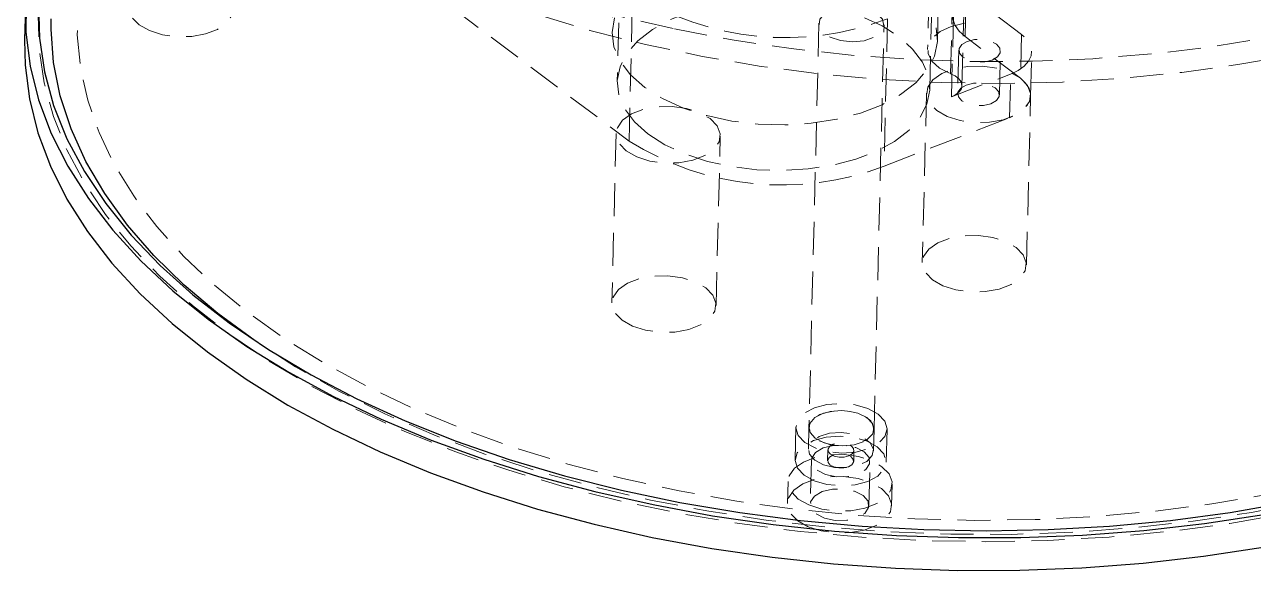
# Model space of a CAD drawing. Header units: millimetres. Extents: x 0 to 420, y 0 to 297.
# Drawn here: x 184.99 to 232.17, y 116.6 to 137.55 of the extents above; entities that cross this region are included whole.
import ezdxf

# ---------------------------------------------------------------- set-up
doc = ezdxf.new("R2010")
doc.units = ezdxf.units.MM
doc.linetypes.add('HIDDEN', pattern=[1.905, 1.27, -0.635])

msp = doc.modelspace()

# ---------------------------------------------------------------- linework, layer by layer
at = {"color": 7, "linetype": 'HIDDEN', "lineweight": 18}
for p, q in [((207.945, 143.329), (207.748, 135.364)), ((219.744, 135.067), (219.942, 143.032)), ((207.685, 142.916), (207.545, 137.256)), ((220.041, 136.947), (220.181, 142.607)), ((221.103, 137.089), (221.243, 142.748)), ((219.759, 140.579), (219.66, 136.596)), ((199.868, 139.351), (208.199, 133.078)), ((220.542, 135.663), (220.64, 139.646)), ((208.199, 133.078), (208.339, 138.737)), ((220.578, 134.773), (220.676, 138.756)), ((220.982, 135.197), (221.081, 139.179)), ((223.267, 137.167), (221.583, 138.435)), ((218.128, 137.772), (217.988, 132.113)), ((215.49, 137.598), (215.106, 122.086)), ((217.605, 122.024), (217.989, 137.536)), ((223.225, 135.49), (221.103, 137.089)), ((223.267, 137.167), (223.225, 135.49)), ((220.86, 136.567), (220.818, 134.89)), ((222.418, 134.85), (222.46, 136.527)), ((223.618, 134.82), (223.659, 136.497)), ((220.578, 134.773), (222.85, 135.651)), ((222.808, 133.974), (222.85, 135.651)), ((219.619, 134.92), (219.458, 128.422)), ((223.457, 128.323), (223.618, 134.82)), ((217.988, 132.113), (222.808, 133.974)), ((207.702, 133.368), (207.541, 126.87)), ((211.54, 126.771), (211.701, 133.269)), ((214.606, 122.099), (214.575, 120.841)), ((215.106, 122.086), (215.085, 121.248)), ((217.584, 121.186), (217.605, 122.024)), ((218.073, 120.754), (218.105, 122.012)), ((215.199, 120.826), (215.158, 119.149)), ((215.835, 121.229), (215.824, 120.81)), ((216.824, 120.785), (216.834, 121.205)), ((217.407, 119.093), (217.449, 120.77)), ((214.304, 120.009), (214.283, 119.17)), ((218.282, 119.071), (218.303, 119.91))]:
    msp.add_line(p, q, dxfattribs=at)
at = {"color": 7, "linetype": 'Continuous', "lineweight": 25}
msp.add_line((185.023, 138.216), (184.991, 136.958), dxfattribs=at)
at = {"color": 7, "linetype": 'HIDDEN', "lineweight": 18, "flags": 128}
for points in [[(232.415, 170.817), (234.583, 170.315), (236.687, 169.734), (238.717, 169.076), (240.664, 168.345), (242.517, 167.544), (244.269, 166.677), (245.911, 165.748), (247.435, 164.762), (248.833, 163.722), (250.1, 162.635), (251.229, 161.506), (252.214, 160.339), (253.052, 159.14), (253.738, 157.915), (254.268, 156.67), (254.641, 155.411), (254.854, 154.143), (254.907, 152.874), (254.799, 151.608), (254.53, 150.352), (254.103, 149.112), (253.519, 147.894), (252.78, 146.703), (251.891, 145.545), (250.855, 144.427), (249.678, 143.352), (248.365, 142.327), (246.923, 141.355), (245.358, 140.443), (243.677, 139.593), (241.889, 138.811), (240.003, 138.099), (238.026, 137.462), (235.969, 136.902), (233.842, 136.422), (231.655, 136.025), (229.417, 135.711), (227.14, 135.483), (224.835, 135.342), (222.512, 135.288), (220.182, 135.322), (217.858, 135.443), (215.549, 135.651), (213.267, 135.945), (211.022, 136.324), (208.826, 136.785), (206.689, 137.327), (204.621, 137.947), (202.631, 138.641), (200.73, 139.408), (198.927, 140.242), (197.229, 141.141), (195.645, 142.099), (194.183, 143.112), (192.85, 144.176), (191.651, 145.285), (190.593, 146.434), (189.681, 147.618), (188.919, 148.83), (188.31, 150.066), (187.859, 151.319), (187.565, 152.583), (187.432, 153.852), (187.46, 155.121), (187.649, 156.382), (187.997, 157.631), (188.503, 158.861), (189.165, 160.066), (189.979, 161.241), (190.942, 162.38), (192.049, 163.477), (193.295, 164.528), (194.673, 165.527), (196.178, 166.469), (197.802, 167.351), (199.537, 168.167), (201.375, 168.915), (203.308, 169.589), (205.326, 170.188), (207.419, 170.709), (209.578, 171.148), (211.792, 171.504), (214.05, 171.775), (216.343, 171.959), (218.658, 172.057), (220.986, 172.067), (223.314, 171.989), (225.632, 171.825), (227.929, 171.573), (230.194, 171.237), (232.415, 170.817)], [(187.888, 158.07), (187.823, 157.847), (187.555, 156.591), (187.447, 155.325), (187.5, 154.056), (187.713, 152.788), (188.086, 151.529), (188.616, 150.284), (189.302, 149.059), (190.139, 147.86), (191.125, 146.693), (192.254, 145.564), (193.521, 144.477), (194.919, 143.437), (196.443, 142.451), (198.085, 141.522), (199.836, 140.655), (201.69, 139.854), (203.636, 139.123), (205.666, 138.466), (207.77, 137.884), (209.938, 137.383)], [(209.938, 137.383), (212.16, 136.962), (214.425, 136.626), (216.721, 136.375), (219.04, 136.21), (221.368, 136.132), (223.695, 136.142), (226.011, 136.24), (228.304, 136.425), (230.562, 136.696), (232.776, 137.051), (234.935, 137.491), (237.028, 138.011), (239.046, 138.61), (240.978, 139.285), (242.817, 140.032), (244.552, 140.848), (246.176, 141.73), (247.681, 142.672), (249.059, 143.671), (250.305, 144.722), (251.412, 145.819), (252.375, 146.958), (253.189, 148.133), (253.851, 149.338), (254.357, 150.568), (254.705, 151.817), (254.894, 153.078), (254.921, 154.347), (254.788, 155.616), (254.621, 156.417)], [(256.47, 135.188), (256.45, 136.15), (256.284, 137.451), (255.96, 138.746), (255.478, 140.029), (254.841, 141.295), (254.052, 142.537), (253.114, 143.75), (252.032, 144.929), (250.809, 146.068), (249.452, 147.163), (247.967, 148.208), (246.361, 149.199), (244.639, 150.132), (242.811, 151.001), (240.885, 151.804), (238.868, 152.537), (236.771, 153.196), (234.601, 153.778), (232.37, 154.282), (230.087, 154.704), (227.762, 155.043), (225.406, 155.297), (223.029, 155.466), (220.641, 155.548), (218.254, 155.542), (215.878, 155.45), (213.523, 155.272), (211.201, 155.007), (208.922, 154.658), (206.695, 154.226), (204.531, 153.713), (202.439, 153.121), (200.429, 152.453), (198.509, 151.712), (196.689, 150.901), (194.976, 150.024), (193.378, 149.084), (191.902, 148.087), (190.556, 147.035), (189.343, 145.935), (188.271, 144.791), (187.344, 143.608), (186.567, 142.391), (185.941, 141.146), (185.471, 139.878), (185.159, 138.593), (185.005, 137.297), (184.991, 136.958)], [(202.394, 152.656), (204.373, 153.269), (206.428, 153.806), (208.551, 154.264), (210.73, 154.64), (212.957, 154.934), (215.22, 155.143), (217.509, 155.267), (219.813, 155.304), (222.122, 155.256), (224.424, 155.122), (226.709, 154.903), (228.966, 154.599), (231.184, 154.213), (233.354, 153.745), (235.465, 153.199), (237.506, 152.577), (239.47, 151.881), (241.346, 151.115), (243.125, 150.283), (244.8, 149.388), (246.362, 148.435), (247.804, 147.428), (249.12, 146.371), (250.303, 145.271), (251.347, 144.131), (252.249, 142.957), (253.002, 141.755), (253.605, 140.531), (254.054, 139.289), (254.348, 138.036), (254.484, 136.778), (254.462, 135.521), (254.282, 134.27), (253.945, 133.032), (253.453, 131.812), (252.808, 130.615), (252.013, 129.448), (251.072, 128.316), (249.988, 127.224), (248.768, 126.178), (247.417, 125.182), (245.94, 124.241), (244.346, 123.359), (242.642, 122.54), (240.835, 121.789), (238.934, 121.108), (236.948, 120.502), (234.886, 119.972), (232.758, 119.522), (230.573, 119.153), (228.343, 118.867), (226.077, 118.665), (223.786, 118.549), (221.481, 118.519), (219.173, 118.575), (216.872, 118.717), (214.589, 118.944), (212.335, 119.255), (210.121, 119.649), (207.956, 120.124), (205.851, 120.677), (203.816, 121.306), (201.86, 122.008), (199.992, 122.78), (198.222, 123.618), (196.557, 124.518), (195.006, 125.477), (193.574, 126.488), (192.271, 127.549), (191.1, 128.653), (190.068, 129.797), (189.18, 130.973), (188.44, 132.177), (187.85, 133.404), (187.415, 134.646), (187.136, 135.9), (187.014, 137.158), (187.051, 138.415), (187.244, 139.665), (187.595, 140.902), (188.101, 142.12), (188.76, 143.314), (189.568, 144.478), (190.523, 145.607), (191.619, 146.695), (192.851, 147.737), (194.214, 148.728), (195.701, 149.664), (197.305, 150.541), (199.02, 151.353)], [(207.64, 137.802), (207.545, 137.248), (207.618, 136.689), (207.857, 136.141), (208.257, 135.619), (208.806, 135.137), (209.489, 134.708), (210.289, 134.344), (211.182, 134.054), (212.147, 133.846), (213.155, 133.726), (214.181, 133.697), (215.196, 133.76), (216.174, 133.913), (217.087, 134.152), (217.912, 134.47), (218.625, 134.859), (219.208, 135.309), (219.645, 135.807), (219.925, 136.34), (220.039, 136.894), (219.984, 137.453), (219.763, 138.002), (219.381, 138.528), (218.848, 139.015), (218.179, 139.45), (217.391, 139.822), (216.507, 140.121), (215.549, 140.338), (214.544, 140.468)], [(189.385, 137.544), (189.786, 137.316), (190.284, 137.158), (190.839, 137.081), (191.407, 137.091), (191.942, 137.189), (192.399, 137.365), (192.742, 137.607), (192.944, 137.893), (192.987, 138.202), (192.869, 138.507), (192.599, 138.785), (192.199, 139.012), (191.7, 139.171), (191.145, 139.248), (190.577, 139.237), (190.043, 139.139), (189.585, 138.963), (189.242, 138.722), (189.04, 138.435), (188.997, 138.127), (189.115, 137.821), (189.385, 137.544)], [(221.103, 137.089), (220.875, 137.294), (220.715, 137.518), (220.628, 137.751), (220.616, 137.988), (220.679, 138.221), (220.816, 138.444), (221.023, 138.649), (221.292, 138.83)], [(208.926, 133.354), (208.404, 133.822), (208.028, 134.328), (207.807, 134.858), (207.749, 135.398), (207.854, 135.933), (208.121, 136.448), (208.54, 136.93), (209.102, 137.365), (209.79, 137.741), (210.586, 138.048), (211.468, 138.278), (212.413, 138.425), (213.394, 138.484), (214.384, 138.454), (215.357, 138.335), (216.286, 138.132), (217.146, 137.849), (217.913, 137.494), (218.567, 137.077), (219.088, 136.609), (219.465, 136.103), (219.685, 135.573), (219.743, 135.033), (219.638, 134.498), (219.372, 133.983), (218.952, 133.501), (218.391, 133.066), (217.702, 132.69), (216.906, 132.382), (216.024, 132.152), (215.079, 132.006), (214.099, 131.947), (213.108, 131.977), (212.135, 132.095), (211.206, 132.299), (210.346, 132.582), (209.579, 132.937), (208.926, 133.354)], [(239.877, 120.451), (237.832, 119.819), (235.71, 119.265), (233.519, 118.793), (231.269, 118.402), (228.972, 118.097), (226.637, 117.878), (224.275, 117.745), (221.896, 117.701), (219.513, 117.744), (217.135, 117.875), (214.774, 118.093), (212.44, 118.397), (210.144, 118.786), (207.897, 119.257), (205.708, 119.81), (203.589, 120.44), (201.547, 121.146), (199.594, 121.924), (197.737, 122.771), (195.986, 123.682), (194.348, 124.654), (192.83, 125.681), (191.441, 126.761), (190.185, 127.886), (189.069, 129.053), (188.098, 130.256), (187.277, 131.489), (186.608, 132.747), (186.096, 134.024), (185.742, 135.315), (185.549, 136.612), (185.516, 137.911), (185.519, 137.994)], [(216.323, 136.932), (216.776, 136.885), (217.225, 136.931), (217.608, 137.062), (217.874, 137.262), (217.987, 137.502), (217.931, 137.752), (217.714, 137.976), (217.365, 138.145), (216.932, 138.236), (216.473, 138.237), (216.05, 138.147), (215.72, 137.978), (215.528, 137.755), (215.499, 137.505), (215.638, 137.264), (215.925, 137.064), (216.323, 136.932)], [(221.073, 137.599), (220.566, 137.478), (220.144, 137.284), (219.842, 137.032), (219.682, 136.742), (219.678, 136.436), (219.83, 136.14), (220.125, 135.875), (220.542, 135.663)], [(222.302, 136.795), (222.436, 136.639), (222.451, 136.469), (222.346, 136.311), (222.136, 136.188), (221.854, 136.121), (221.542, 136.118), (221.248, 136.18), (221.017, 136.299), (220.884, 136.455), (220.869, 136.625), (220.974, 136.783), (221.184, 136.905), (221.466, 136.973), (221.778, 136.976), (222.071, 136.913), (222.302, 136.795)], [(222.85, 135.651), (223.141, 135.789), (223.374, 135.956), (223.542, 136.146), (223.638, 136.352), (223.657, 136.565), (223.6, 136.777), (223.468, 136.981), (223.267, 137.167)], [(223.225, 135.49), (223.495, 135.213), (223.613, 134.907), (223.57, 134.599), (223.368, 134.313), (223.025, 134.071), (222.568, 133.895), (222.033, 133.797), (221.465, 133.786), (220.91, 133.864), (220.412, 134.022), (220.011, 134.25), (219.741, 134.527), (219.623, 134.833), (219.667, 135.141), (219.868, 135.427), (220.212, 135.669), (220.669, 135.845), (221.203, 135.943), (221.771, 135.954), (222.327, 135.876), (222.825, 135.718), (223.225, 135.49)], [(220.542, 135.663), (220.722, 135.575), (220.86, 135.467), (220.948, 135.345), (220.982, 135.216), (220.959, 135.087), (220.88, 134.966), (220.751, 134.859), (220.578, 134.773)], [(223.225, 135.49), (223.426, 135.304), (223.558, 135.1), (223.615, 134.888), (223.596, 134.675), (223.5, 134.47), (223.333, 134.279), (223.099, 134.112), (222.808, 133.974)], [(222.261, 135.118), (222.394, 134.962), (222.409, 134.792), (222.304, 134.634), (222.094, 134.512), (221.812, 134.444), (221.5, 134.441), (221.207, 134.504), (220.976, 134.622), (220.842, 134.778), (220.827, 134.948), (220.932, 135.106), (221.142, 135.228), (221.424, 135.296), (221.736, 135.299), (222.03, 135.236), (222.261, 135.118)], [(208.094, 132.698), (208.495, 132.471), (208.993, 132.312), (209.548, 132.235), (210.116, 132.246), (210.651, 132.344), (211.108, 132.52), (211.451, 132.761), (211.653, 133.048), (211.696, 133.356), (211.578, 133.662), (211.308, 133.939), (210.908, 134.167), (210.41, 134.325), (209.854, 134.402), (209.286, 134.392), (208.752, 134.294), (208.295, 134.118), (207.951, 133.876), (207.75, 133.59), (207.706, 133.281), (207.824, 132.976), (208.094, 132.698)], [(219.851, 127.752), (220.251, 127.524), (220.749, 127.366), (221.305, 127.288), (221.872, 127.299), (222.407, 127.397), (222.864, 127.573), (223.207, 127.815), (223.409, 128.101), (223.452, 128.409), (223.334, 128.715), (223.064, 128.992), (222.664, 129.22), (222.166, 129.378), (221.61, 129.456), (221.042, 129.445), (220.508, 129.347), (220.051, 129.171), (219.707, 128.929), (219.506, 128.643), (219.462, 128.335), (219.58, 128.029), (219.851, 127.752)], [(207.934, 126.201), (208.334, 125.973), (208.832, 125.815), (209.388, 125.737), (209.955, 125.748), (210.49, 125.846), (210.947, 126.022), (211.29, 126.263), (211.492, 126.55), (211.536, 126.858), (211.417, 127.164), (211.147, 127.441), (210.747, 127.669), (210.249, 127.827), (209.693, 127.904), (209.125, 127.894), (208.591, 127.796), (208.134, 127.62), (207.79, 127.378), (207.589, 127.092), (207.545, 126.783), (207.663, 126.478), (207.934, 126.201)], [(247.058, 124.09), (245.838, 123.38), (244.154, 122.514), (242.363, 121.715), (240.473, 120.985), (238.492, 120.328), (236.43, 119.747), (234.297, 119.245), (232.101, 118.824), (229.853, 118.485), (227.563, 118.232), (225.242, 118.064), (222.901, 117.982), (220.55, 117.987), (218.199, 118.079), (215.861, 118.257), (213.544, 118.52), (211.261, 118.868), (209.021, 119.299), (206.836, 119.81), (204.713, 120.4), (202.665, 121.065), (200.699, 121.803), (198.825, 122.61), (197.052, 123.483), (195.387, 124.418), (193.842, 125.407)], [(217.761, 122.598), (218.014, 122.329), (218.105, 122.034), (218.024, 121.74), (217.78, 121.477), (217.397, 121.271), (216.911, 121.142), (216.371, 121.102), (215.83, 121.155), (215.34, 121.297), (214.949, 121.513), (214.696, 121.781), (214.606, 122.077), (214.686, 122.371), (214.93, 122.633), (215.314, 122.84), (215.799, 122.969), (216.339, 123.009), (216.881, 122.956), (217.371, 122.814), (217.761, 122.598)], [(215.351, 121.668), (215.687, 121.491), (216.114, 121.392), (216.573, 121.381), (217.003, 121.462), (217.345, 121.623), (217.554, 121.842), (217.601, 122.09), (217.479, 122.334), (217.206, 122.539), (216.817, 122.68), (216.367, 122.736), (215.915, 122.7), (215.522, 122.577), (215.242, 122.384), (215.112, 122.146), (215.15, 121.896), (215.351, 121.668)], [(215.939, 121.421), (216.392, 121.374), (216.841, 121.42), (217.224, 121.551), (217.49, 121.75), (217.602, 121.991), (217.546, 122.24), (217.33, 122.465), (216.981, 122.634), (216.548, 122.725), (216.089, 122.725), (215.666, 122.635), (215.336, 122.467), (215.144, 122.243), (215.115, 121.994), (215.253, 121.753), (215.541, 121.553), (215.939, 121.421)], [(214.918, 120.255), (215.309, 120.039), (215.799, 119.898), (216.34, 119.844), (216.88, 119.884), (217.365, 120.014), (217.749, 120.22), (217.993, 120.482), (218.074, 120.776), (217.983, 121.072), (217.73, 121.341), (217.339, 121.556), (216.849, 121.698), (216.308, 121.751), (215.768, 121.711), (215.283, 121.582), (214.899, 121.376), (214.655, 121.113), (214.574, 120.819), (214.665, 120.524), (214.918, 120.255)], [(215.33, 120.829), (215.667, 120.653), (216.093, 120.553), (216.553, 120.543), (216.982, 120.623), (217.325, 120.784), (217.533, 121.004), (217.58, 121.252), (217.458, 121.495), (217.185, 121.701), (216.797, 121.841), (216.346, 121.898), (215.894, 121.862), (215.501, 121.739), (215.221, 121.545), (215.091, 121.308), (215.129, 121.058), (215.33, 120.829)], [(215.42, 120.449), (215.745, 120.282), (216.158, 120.195), (216.597, 120.198), (216.993, 120.294), (217.288, 120.466), (217.436, 120.688), (217.415, 120.927), (217.228, 121.147), (216.903, 121.313), (216.49, 121.401), (216.051, 121.397), (215.655, 121.302), (215.36, 121.13), (215.212, 120.907), (215.233, 120.668), (215.42, 120.449)], [(215.933, 121.062), (216.077, 120.988), (216.261, 120.949), (216.456, 120.951), (216.632, 120.993), (216.763, 121.069), (216.829, 121.168), (216.819, 121.275), (216.736, 121.372), (216.592, 121.446), (216.408, 121.485), (216.213, 121.483), (216.037, 121.441), (215.906, 121.365), (215.84, 121.266), (215.849, 121.159), (215.933, 121.062)], [(214.696, 119.339), (215.097, 119.112), (215.595, 118.953), (216.15, 118.876), (216.718, 118.886), (217.253, 118.984), (217.71, 119.161), (218.053, 119.402), (218.255, 119.688), (218.298, 119.997), (218.18, 120.302), (217.91, 120.58), (217.51, 120.807), (217.012, 120.966), (216.456, 121.043), (215.888, 121.032), (215.354, 120.935), (214.897, 120.758), (214.553, 120.517), (214.352, 120.23), (214.308, 119.922), (214.426, 119.616), (214.696, 119.339)], [(215.922, 120.643), (216.067, 120.569), (216.25, 120.53), (216.445, 120.531), (216.622, 120.574), (216.753, 120.65), (216.818, 120.749), (216.809, 120.855), (216.726, 120.953), (216.581, 121.027), (216.398, 121.066), (216.203, 121.064), (216.026, 121.022), (215.895, 120.945), (215.83, 120.846), (215.839, 120.74), (215.922, 120.643)], [(214.676, 118.5), (215.076, 118.273), (215.574, 118.114), (216.13, 118.037), (216.698, 118.048), (217.232, 118.146), (217.689, 118.322), (218.033, 118.563), (218.234, 118.85), (218.278, 119.158), (218.16, 119.464), (217.889, 119.741), (217.489, 119.969), (216.991, 120.127), (216.435, 120.204), (215.867, 120.194), (215.333, 120.096), (214.876, 119.92), (214.532, 119.678), (214.331, 119.392), (214.287, 119.083), (214.405, 118.778), (214.676, 118.5)], [(215.379, 118.772), (215.704, 118.606), (216.117, 118.518), (216.555, 118.522), (216.952, 118.617), (217.247, 118.789), (217.395, 119.011), (217.374, 119.25), (217.186, 119.47), (216.861, 119.636), (216.448, 119.724), (216.01, 119.72), (215.613, 119.625), (215.318, 119.453), (215.17, 119.231), (215.191, 118.991), (215.379, 118.772)]]:
    msp.add_lwpolyline(points, dxfattribs=at)
at = {"color": 7, "linetype": 'Continuous', "lineweight": 25, "flags": 128}
for points in [[(186.136, 142.762), (185.972, 142.403), (185.502, 141.136), (185.19, 139.851), (185.036, 138.555), (185.042, 137.253), (185.208, 135.952), (185.532, 134.657), (186.014, 133.374), (186.651, 132.109), (187.44, 130.867), (188.378, 129.653), (189.461, 128.475), (190.683, 127.335), (192.04, 126.241)], [(185.526, 138.331), (185.559, 137.032), (185.753, 135.734), (186.107, 134.444), (186.619, 133.167), (187.287, 131.908), (188.109, 130.675), (189.08, 129.472), (190.195, 128.306), (191.451, 127.18), (192.841, 126.101), (194.358, 125.073), (195.996, 124.101), (197.748, 123.19), (199.604, 122.343), (201.558, 121.565), (203.599, 120.859), (205.719, 120.229), (207.907, 119.676), (210.155, 119.205), (212.45, 118.816), (214.784, 118.512), (217.146, 118.294), (219.523, 118.163), (221.907, 118.12), (224.285, 118.165), (226.647, 118.297), (228.982, 118.516), (231.28, 118.822), (233.529, 119.212)], [(193.842, 125.407), (193.839, 125.409), (192.414, 126.454), (191.119, 127.546), (189.959, 128.681), (188.941, 129.854), (188.069, 131.06), (187.346, 132.292), (186.777, 133.545), (186.363, 134.814), (186.107, 136.092), (186.01, 137.374), (186.012, 137.772)], [(184.991, 136.958), (185.011, 135.996), (185.177, 134.694), (185.501, 133.399), (185.983, 132.116), (186.62, 130.851), (187.409, 129.609), (188.347, 128.396), (189.429, 127.217), (190.652, 126.078), (192.009, 124.983)], [(192.04, 126.241), (193.525, 125.195), (195.132, 124.204), (196.853, 123.272), (198.681, 122.402), (200.607, 121.6), (202.624, 120.867), (204.721, 120.208), (206.891, 119.625), (209.122, 119.122), (211.405, 118.699), (213.73, 118.36), (216.086, 118.106), (218.464, 117.938), (220.851, 117.856), (223.238, 117.861), (225.614, 117.953), (227.969, 118.132), (230.291, 118.396), (232.571, 118.745)], [(192.009, 124.983), (193.494, 123.938), (195.1, 122.947), (196.822, 122.014), (198.65, 121.145), (200.576, 120.342), (202.593, 119.609), (204.69, 118.95), (206.86, 118.368), (209.091, 117.864), (211.374, 117.442), (213.699, 117.103), (216.055, 116.849), (218.433, 116.68), (220.82, 116.598), (223.207, 116.603), (225.583, 116.696), (227.938, 116.874), (230.26, 117.139), (232.539, 117.488)]]:
    msp.add_lwpolyline(points, dxfattribs=at)
at = {"color": 7, "linetype": 'HIDDEN', "lineweight": 18}
for centre in [(214.202, 148.078), (214.062, 142.419)]:
    msp.add_arc(centre, 11.029, 237.8846, 290.855, dxfattribs=at)

doc.saveas('drawing.dxf')
